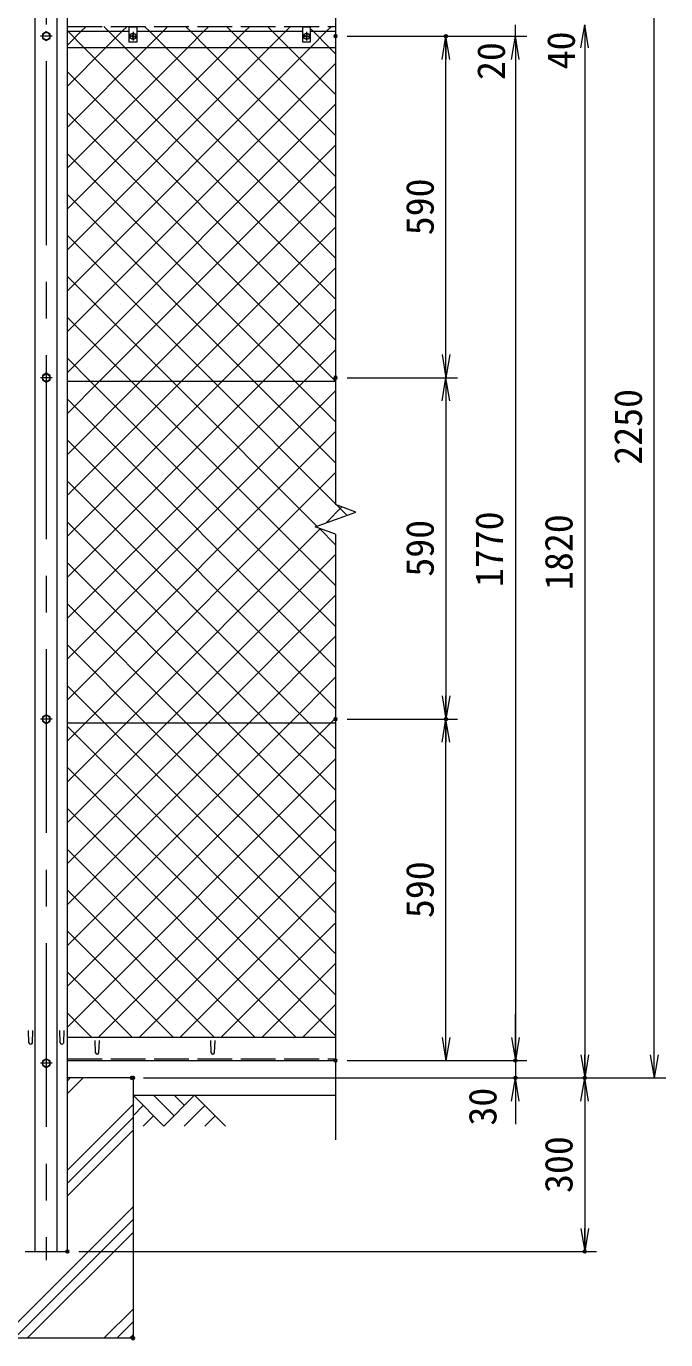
# Model space of a CAD drawing. Units: millimetres at full size. Extents: x -4200 to 4200, y -2970 to 2970.
# Drawn here: x -1420 to -314, y -459 to 1811 of the extents above; entities that cross this region are included whole.
import ezdxf
from ezdxf.enums import TextEntityAlignment as Align

# ---------------------------------------------------------------- set-up
doc = ezdxf.new("R2010")
doc.units = ezdxf.units.MM
doc.header["$LTSCALE"] = 10
doc.header["$PDMODE"] = 32
doc.header["$PDSIZE"] = 5
doc.linetypes.add('DASHED', pattern=[7.5, 6, -1.5])
doc.linetypes.add('USER1', pattern=[50.8, 31.75, -6.35, 6.35, -6.35])
for name, color, linetype, lineweight in [('0-0_D-STR1', 1, 'Continuous', 18), ('0-1_D-BMK', 2, 'USER1', 13), ('0-2_D-STR-DIM', 7, 'Continuous', 13), ('0-3_D-STR3', 3, 'Continuous', 13), ('0-4_D-BGD', 7, 'Continuous', 18), ('0-5_D-STR4', 7, 'Continuous', 18), ('0-6_D-DCR-HCH', 7, 'Continuous', 13), ('0-8_0', 7, 'Continuous', 18), ('0-B_D-STR2', 7, 'Continuous', 13)]:
    doc.layers.add(name, color=color, linetype=linetype, lineweight=lineweight)
doc.layers.add('0-9_Defpoints', color=7, linetype='Continuous')
doc.styles.add('ＭＳ ゴシック', font='')
doc.styles.get('ＭＳ ゴシック').set_extended_font_data('MS Gothic')

# ---------------------------------------------------------------- blocks, each defined once
blk = doc.blocks.new('_Open')
at = {"layer": '0-8_0'}
blk.add_line((-10, 1.667), (0, 0), dxfattribs=at)
blk.add_lwpolyline([(-10, -1.667), (0, 0), (-10, 0)], dxfattribs=at)

msp = doc.modelspace()

# ---------------------------------------------------------------- linework, layer by layer
at = {"layer": '0-0_D-STR1'}
for p, q in [((-1403.97, -306.02), (-1403.97, 2243.69)), ((-1365.97, -306.02), (-1365.97, 2243.69)), ((-1348.47, -306.02), (-1348.47, 2243.69)), ((-884.97, 1773.98), (-1348.47, 1773.98)), ((-1414.97, 54.31), (-1415.72, 75.81)), ((-1408.97, 54.31), (-1408.22, 75.81)), ((-1360.97, 54.31), (-1361.72, 75.81)), ((-1354.97, 54.31), (-1354.22, 75.81)), ((-884.97, 63.98), (-1348.47, 63.98)), ((-1299.97, 37.11), (-1300.72, 58.61)), ((-1293.97, 37.11), (-1293.22, 58.61)), ((-1099.97, 37.11), (-1100.72, 58.61)), ((-1093.97, 37.11), (-1093.22, 58.61)), ((-1348.47, 23.98), (-884.97, 23.98)), ((-1421.47, -306.02), (-1348.47, -306.02))]:
    msp.add_line(p, q, dxfattribs=at)
at = {"layer": '0-0_D-STR1', "linetype": 'DASHED'}
for p, q in [((-1348.47, 1810.98), (-884.97, 1810.98)), ((-1348.47, 26.98), (-884.97, 26.98))]:
    msp.add_line(p, q, dxfattribs=at)
at = {"layer": '0-0_D-STR1'}
for centre in [(-1411.97, 55.56), (-1357.97, 55.56), (-1296.97, 38.36), (-1096.97, 38.36)]:
    msp.add_arc(centre, 3.25, 202.61986, 337.38014, dxfattribs=at)
at = {"layer": '0-1_D-BMK'}
for p, q in [((-1384.97, 2258.69), (-1384.97, -321.02)), ((-1374.97, 1793.98), (-1394.97, 1793.98)), ((-1242.41, 1793.98), (-1227.53, 1793.98)), ((-1234.97, 1801.42), (-1234.97, 1786.54)), ((-942.41, 1793.98), (-927.53, 1793.98)), ((-934.97, 1801.42), (-934.97, 1786.54)), ((-1374.97, 1203.98), (-1394.97, 1203.98)), ((-1374.97, 613.98), (-1394.97, 613.98)), ((-1374.97, 19.48), (-1394.97, 19.48))]:
    msp.add_line(p, q, dxfattribs=at)
at = {"layer": '0-2_D-STR-DIM'}
for p, q in [((-884.97, 2293.14), (-884.97, 984.63)), ((-333.93, -6.02), (-333.93, 2243.69)), ((-864.97, 1793.98), (-673.93, 1793.98)), ((-864.97, 1793.98), (-553.93, 1793.98)), ((-864.97, 1793.98), (-553.93, 1793.98)), ((-693.93, 1203.98), (-693.93, 1793.98)), ((-573.93, 1793.98), (-573.93, 1813.98)), ((-573.93, 1793.98), (-573.93, 23.98)), ((-453.93, 1813.98), (-453.93, -6.02)), ((-453.93, 1773.98), (-453.93, 1733.98)), ((-573.93, 1753.98), (-573.93, 1713.98)), ((-864.97, 1203.98), (-673.93, 1203.98)), ((-864.97, 1203.98), (-673.93, 1203.98)), ((-693.93, 1203.98), (-693.93, 613.98)), ((-849.74, 971.81), (-884.97, 984.63)), ((-920.21, 946.15), (-849.74, 971.81)), ((-884.97, 933.33), (-920.21, 946.15)), ((-884.97, 933.33), (-884.97, -113.33)), ((-864.97, 613.98), (-673.93, 613.98)), ((-864.97, 613.98), (-673.93, 613.98)), ((-693.93, 23.98), (-693.93, 613.98)), ((-573.93, 63.98), (-573.93, 103.98)), ((-864.97, 23.98), (-673.93, 23.98)), ((-864.97, 23.98), (-553.93, 23.98)), ((-864.97, 23.98), (-553.93, 23.98)), ((-573.93, 23.98), (-573.93, -6.02)), ((-1217.2, -6.02), (-433.93, -6.02)), ((-1214.97, -6.02), (-553.93, -6.02)), ((-1214.97, -6.02), (-433.93, -6.02)), ((-1214.97, -6.02), (-313.93, -6.02)), ((-453.93, -6.02), (-453.93, -306.02)), ((-573.93, -46.02), (-573.93, -86.02)), ((-1328.47, -306.02), (-433.93, -306.02))]:
    msp.add_line(p, q, dxfattribs=at)
at = {"layer": '0-3_D-STR3'}
for p, q in [((-1384.97, 1801.49), (-1391.47, 1797.73)), ((-1391.47, 1797.73), (-1391.47, 1790.23)), ((-1378.47, 1797.73), (-1384.97, 1801.49)), ((-1378.47, 1790.23), (-1378.47, 1797.73)), ((-1241.47, 1801.98), (-1348.47, 1801.98)), ((-1236.8, 1794.37), (-1238.32, 1794.35)), ((-1238.32, 1794.35), (-1238.32, 1793.61)), ((-1238.32, 1794.35), (-1238.32, 1793.61)), ((-1236.8, 1793.59), (-1238.32, 1793.61)), ((-1235.88, 1794.84), (-1236.8, 1794.37)), ((-1235.88, 1793.11), (-1236.8, 1793.59)), ((-1235.86, 1794.86), (-1235.37, 1795.78)), ((-1235.34, 1797.33), (-1235.37, 1795.78)), ((-1235.37, 1797.33), (-1234.61, 1797.33)), ((-1234.61, 1797.33), (-1234.58, 1795.78)), ((-1234.09, 1794.86), (-1234.58, 1795.78)), ((-1234.07, 1794.84), (-1233.15, 1794.37)), ((-1234.07, 1793.11), (-1233.15, 1793.59)), ((-1233.15, 1793.59), (-1231.62, 1793.61)), ((-941.47, 1801.98), (-1228.47, 1801.98)), ((-936.8, 1794.37), (-938.32, 1794.35)), ((-938.32, 1794.35), (-938.32, 1793.61)), ((-938.32, 1794.35), (-938.32, 1793.61)), ((-936.8, 1793.59), (-938.32, 1793.61)), ((-935.88, 1794.84), (-936.8, 1794.37)), ((-935.88, 1793.11), (-936.8, 1793.59)), ((-935.86, 1794.86), (-935.37, 1795.78)), ((-935.34, 1797.33), (-935.37, 1795.78)), ((-935.37, 1797.33), (-934.61, 1797.33)), ((-934.61, 1797.33), (-934.58, 1795.78)), ((-934.09, 1794.86), (-934.58, 1795.78)), ((-934.07, 1794.84), (-933.15, 1794.37)), ((-934.07, 1793.11), (-933.15, 1793.59)), ((-933.15, 1793.59), (-931.62, 1793.61)), ((-884.97, 1801.98), (-928.47, 1801.98)), ((-1391.47, 1790.23), (-1384.97, 1786.47)), ((-1384.97, 1786.47), (-1378.47, 1790.23)), ((-1235.86, 1793.1), (-1235.37, 1792.18)), ((-1235.34, 1790.63), (-1235.37, 1792.18)), ((-1235.34, 1790.63), (-1234.61, 1790.63)), ((-1234.61, 1790.63), (-1234.58, 1792.18)), ((-1234.09, 1793.1), (-1234.58, 1792.18)), ((-935.86, 1793.1), (-935.37, 1792.18)), ((-935.34, 1790.63), (-935.37, 1792.18)), ((-935.34, 1790.63), (-934.61, 1790.63)), ((-934.61, 1790.63), (-934.58, 1792.18)), ((-934.09, 1793.1), (-934.58, 1792.18)), ((-884.97, 1197.23), (-1348.47, 1197.23)), ((-1384.97, 621.49), (-1391.47, 617.73)), ((-1391.47, 617.73), (-1391.47, 610.23)), ((-1378.47, 617.73), (-1384.97, 621.49)), ((-1378.47, 610.23), (-1378.47, 617.73)), ((-1391.47, 610.23), (-1384.97, 606.47)), ((-1384.97, 606.47), (-1378.47, 610.23)), ((-884.97, 607.23), (-1348.47, 607.23)), ((-1384.97, 26.99), (-1391.47, 23.23)), ((-1391.47, 23.23), (-1391.47, 15.73)), ((-1378.47, 23.23), (-1384.97, 26.99)), ((-1378.47, 15.73), (-1378.47, 23.23)), ((-1391.47, 15.73), (-1384.97, 11.97)), ((-1384.97, 11.97), (-1378.47, 15.73))]:
    msp.add_line(p, q, dxfattribs=at)
for points in [[(-1241.47, 1809.98), (-1228.47, 1809.98), (-1228.47, 1783.98), (-1241.47, 1783.98)], [(-941.47, 1809.98), (-928.47, 1809.98), (-928.47, 1783.98), (-941.47, 1783.98)], [(-1378.47, 1207.73), (-1384.97, 1211.49), (-1391.47, 1207.73), (-1391.47, 1200.23), (-1384.97, 1196.47), (-1378.47, 1200.23)]]:
    msp.add_lwpolyline(points, close=True, dxfattribs=at)
for points in [[(-1233.15, 1794.37), (-1231.62, 1794.35), (-1231.62, 1793.61)], [(-933.15, 1794.37), (-931.62, 1794.35), (-931.62, 1793.61)]]:
    msp.add_lwpolyline(points, dxfattribs=at)
for centre, radius in [((-1384.97, 1793.98), 6.25), ((-1234.97, 1793.98), 5.25), ((-934.97, 1793.98), 5.25), ((-1384.97, 1203.98), 6.25), ((-1384.97, 613.98), 6.25), ((-1384.97, 19.48), 6.25)]:
    msp.add_circle(centre, radius, dxfattribs=at)
at = {"layer": '0-4_D-BGD'}
msp.add_line((-1234.97, -36.02), (-884.97, -36.02), dxfattribs=at)
at = {"layer": '0-5_D-STR4'}
for p, q in [((-1234.97, -6.02), (-1348.47, -6.02)), ((-1234.97, -6.02), (-1234.97, -456.02)), ((-1234.97, -456.02), (-1534.97, -456.02))]:
    msp.add_line(p, q, dxfattribs=at)
at = {"layer": '0-6_D-DCR-HCH'}
for p, q in [((-1348.47, -33.08), (-1321.41, -6.02)), ((-1348.47, -10.98), (-1343.51, -6.02)), ((-1181.76, -89.23), (-1234.97, -36.02)), ((-1164.03, -71.5), (-1199.5, -36.02)), ((-1128.55, -36.02), (-1181.76, -89.23)), ((-1146.2, -53.85), (-1164.03, -36.02)), ((-1128.55, -36.02), (-1075.34, -89.23)), ((-1348.47, -165.66), (-1234.97, -52.16)), ((-1217.24, -53.76), (-1234.97, -71.41)), ((-1110.81, -53.76), (-1146.45, -89.23)), ((-1348.47, -187.76), (-1234.97, -74.26)), ((-1199.5, -71.5), (-1217.32, -89.23)), ((-1093.08, -71.5), (-1110.89, -89.23)), ((-1348.47, -209.86), (-1234.97, -96.36)), ((-1462.05, -456.02), (-1234.97, -228.94)), ((-1439.96, -456.02), (-1234.97, -251.04)), ((-1417.86, -456.02), (-1234.97, -273.14)), ((-1285.28, -456.02), (-1234.97, -405.72)), ((-1263.18, -456.02), (-1234.97, -427.81)), ((-1241.08, -456.02), (-1234.97, -449.91))]:
    msp.add_line(p, q, dxfattribs=at)
at = {"layer": '0-9_Defpoints'}
for p in [(-884.97, 1793.98), (-693.93, 1793.98), (-884.97, 1203.98), (-884.97, 613.98), (-693.93, 613.98), (-884.97, 23.98), (-573.93, 23.98), (-1237.2, -6.02), (-1234.97, -6.02), (-1234.97, -6.02), (-573.93, -6.02), (-453.93, -6.02), (-1348.47, -306.02), (-453.93, -306.02), (-1234.97, -456.02)]:
    msp.add_point(p, dxfattribs=at)
at = {"layer": '0-B_D-STR2'}
for p, q in [((-1205.94, 1801.98), (-1214.94, 1810.98)), ((-1211.66, 1773.98), (-1183.66, 1801.98)), ((-1177.94, 1773.98), (-1205.94, 1801.98)), ((-1183.66, 1801.98), (-1174.66, 1810.98)), ((-1135.23, 1801.98), (-1144.23, 1810.98)), ((-1140.94, 1773.98), (-1112.94, 1801.98)), ((-1107.23, 1773.98), (-1135.23, 1801.98)), ((-1112.94, 1801.98), (-1103.94, 1810.98)), ((-1064.52, 1801.98), (-1073.52, 1810.98)), ((-1070.23, 1773.98), (-1042.23, 1801.98)), ((-1036.52, 1773.98), (-1064.52, 1801.98)), ((-1042.23, 1801.98), (-1033.23, 1810.98)), ((-993.81, 1801.98), (-1002.81, 1810.98)), ((-999.52, 1773.98), (-971.52, 1801.98)), ((-965.81, 1773.98), (-993.81, 1801.98)), ((-971.52, 1801.98), (-962.52, 1810.98)), ((-931.09, 1809.98), (-932.09, 1810.98)), ((-1348.47, 1637.16), (-1211.66, 1773.98)), ((-1348.47, 1566.45), (-1140.94, 1773.98)), ((-1348.47, 1495.74), (-1070.23, 1773.98)), ((-1348.47, 1425.03), (-999.52, 1773.98)), ((-884.97, 1481.02), (-1177.94, 1773.98)), ((-884.97, 1551.73), (-1107.23, 1773.98)), ((-884.97, 1622.44), (-1036.52, 1773.98)), ((-884.97, 1693.15), (-965.81, 1773.98)), ((-1348.47, 1283.61), (-884.97, 1747.11)), ((-884.97, 1268.88), (-1348.47, 1732.38)), ((-1348.47, 1212.9), (-884.97, 1676.4)), ((-884.97, 1198.17), (-1348.47, 1661.67)), ((-954.74, 1197.23), (-1348.47, 1590.96)), ((-1293.43, 1197.23), (-884.97, 1605.69)), ((-1222.72, 1197.23), (-884.97, 1534.97)), ((-1025.45, 1197.23), (-1348.47, 1520.25)), ((-1152.01, 1197.23), (-884.97, 1464.26)), ((-1081.3, 1197.23), (-884.97, 1393.55)), ((-1010.59, 1197.23), (-884.97, 1322.84)), ((-1237.58, 1197.23), (-1348.47, 1308.12)), ((-939.88, 1197.23), (-884.97, 1252.13)), ((-1308.29, 1197.23), (-1348.47, 1237.41)), ((-1348.47, 1142.19), (-1293.43, 1197.23)), ((-1348.47, 1071.47), (-1222.72, 1197.23)), ((-1348.47, 1000.76), (-1152.01, 1197.23)), ((-1348.47, 930.05), (-1081.3, 1197.23)), ((-1348.47, 859.34), (-1010.59, 1197.23)), ((-1348.47, 788.63), (-939.88, 1197.23)), ((-1348.47, 717.92), (-884.97, 1181.42)), ((-884.97, 773.91), (-1308.29, 1197.23)), ((-884.97, 844.62), (-1237.58, 1197.23)), ((-884.97, 1056.75), (-1025.45, 1197.23)), ((-884.97, 1127.46), (-954.74, 1197.23)), ((-884.97, 703.2), (-1348.47, 1166.7)), ((-1348.47, 647.21), (-884.97, 1110.71)), ((-884.97, 632.49), (-1348.47, 1095.99)), ((-930.43, 607.23), (-1348.47, 1025.28)), ((-901.18, 953.08), (-873.73, 980.54)), ((-865.13, 966.2), (-882.76, 983.82)), ((-1001.14, 607.23), (-1348.47, 954.57)), ((-884.97, 915.33), (-913.27, 943.63)), ((-1176.32, 607.23), (-884.97, 898.58)), ((-1071.85, 607.23), (-1348.47, 883.86)), ((-1105.61, 607.23), (-884.97, 827.87)), ((-1142.56, 607.23), (-1348.47, 813.15)), ((-1034.9, 607.23), (-884.97, 757.16)), ((-1213.27, 607.23), (-1348.47, 742.44)), ((-964.19, 607.23), (-884.97, 686.45)), ((-1283.98, 607.23), (-1348.47, 671.72)), ((-893.48, 607.23), (-884.97, 615.74)), ((-1348.47, 435.08), (-1176.32, 607.23)), ((-1348.47, 364.37), (-1105.61, 607.23)), ((-1348.47, 293.66), (-1034.9, 607.23)), ((-1348.47, 222.95), (-964.19, 607.23)), ((-1348.47, 152.24), (-893.48, 607.23)), ((-884.97, 137.51), (-1348.47, 601.01)), ((-884.97, 208.22), (-1283.98, 607.23)), ((-884.97, 278.94), (-1213.27, 607.23)), ((-884.97, 349.65), (-1142.56, 607.23)), ((-884.97, 420.36), (-1071.85, 607.23)), ((-884.97, 491.07), (-1001.14, 607.23)), ((-884.97, 561.78), (-930.43, 607.23)), ((-1348.47, 81.53), (-884.97, 545.03)), ((-884.97, 66.8), (-1348.47, 530.3)), ((-952.86, 63.98), (-1348.47, 459.59)), ((-1295.31, 63.98), (-884.97, 474.31)), ((-1023.57, 63.98), (-1348.47, 388.88)), ((-1224.6, 63.98), (-884.97, 403.6)), ((-1094.28, 63.98), (-1348.47, 318.17)), ((-1153.89, 63.98), (-884.97, 332.89)), ((-1083.18, 63.98), (-884.97, 262.18)), ((-1164.99, 63.98), (-1348.47, 247.46)), ((-1012.47, 63.98), (-884.97, 191.47)), ((-1235.7, 63.98), (-1348.47, 176.75)), ((-941.76, 63.98), (-884.97, 120.76)), ((-1306.41, 63.98), (-1348.47, 106.04))]:
    msp.add_line(p, q, dxfattribs=at)
for points in [[(-1348.47, 1778.58), (-1325.08, 1801.98), (-1316.08, 1810.98)], [(-1348.47, 1707.87), (-1282.37, 1773.98), (-1254.37, 1801.98), (-1245.37, 1810.98)], [(-1348.47, 1354.32), (-928.81, 1773.98), (-900.81, 1801.98), (-891.81, 1810.98)], [(-884.97, 1339.6), (-1319.36, 1773.98), (-1347.36, 1801.98), (-1348.47, 1803.1)], [(-884.97, 1410.31), (-1248.65, 1773.98), (-1276.65, 1801.98), (-1285.65, 1810.98)], [(-884.97, 1763.86), (-895.09, 1773.98), (-923.09, 1801.98), (-928.47, 1807.36)], [(-884.97, 986.04), (-1096.16, 1197.23), (-1348.47, 1449.54)], [(-916.98, 947.33), (-1166.87, 1197.23), (-1348.47, 1378.83)], [(-1348.47, 576.5), (-1317.75, 607.23), (-884.97, 1040)], [(-1348.47, 505.79), (-1247.03, 607.23), (-911.34, 942.92)]]:
    msp.add_lwpolyline(points, dxfattribs=at)

# ---------------------------------------------------------------- block references
at = {"layer": '0-2_D-STR-DIM', "xscale": 4, "yscale": 4}
for p, rotation in [((-693.93, 1793.98), 90), ((-573.93, 1793.98), 90), ((-573.93, 1793.98), 90), ((-453.93, 1813.98), 90), ((-453.93, 1813.98), 90), ((-693.93, 1203.98), 270), ((-693.93, 1203.98), 90), ((-693.93, 613.98), 270), ((-693.93, 613.98), 90), ((-693.93, 23.98), 270), ((-573.93, 23.98), 270), ((-573.93, 23.98), 270), ((-453.93, -6.02), 270), ((-333.93, -6.02), 270), ((-573.93, -6.02), 90), ((-453.93, -6.02), 90), ((-453.93, -306.02), 270)]:
    msp.add_blockref('_Open', p, dxfattribs=dict(at, rotation=rotation))

# ---------------------------------------------------------------- texts
at = {"layer": '0-2_D-STR-DIM', "style": 'ＭＳ ゴシック'}
for s, p in [('40', (-456.62, 1736.85)), ('20', (-577.54, 1718.36)), ('590', (-700.68, 1450.09)), ('2250', (-340.68, 1053.57)), ('590', (-700.68, 860.09)), ('1770', (-580.68, 842.06)), ('1820', (-460.68, 837.06)), ('590', (-700.68, 270.09)), ('30', (-592.19, -88.45)), ('300', (-460.68, -204.91))]:
    msp.add_text(s, height=48.09, rotation=90, dxfattribs=at).set_placement(p, align=Align.BOTTOM_LEFT)

doc.saveas('drawing.dxf')
